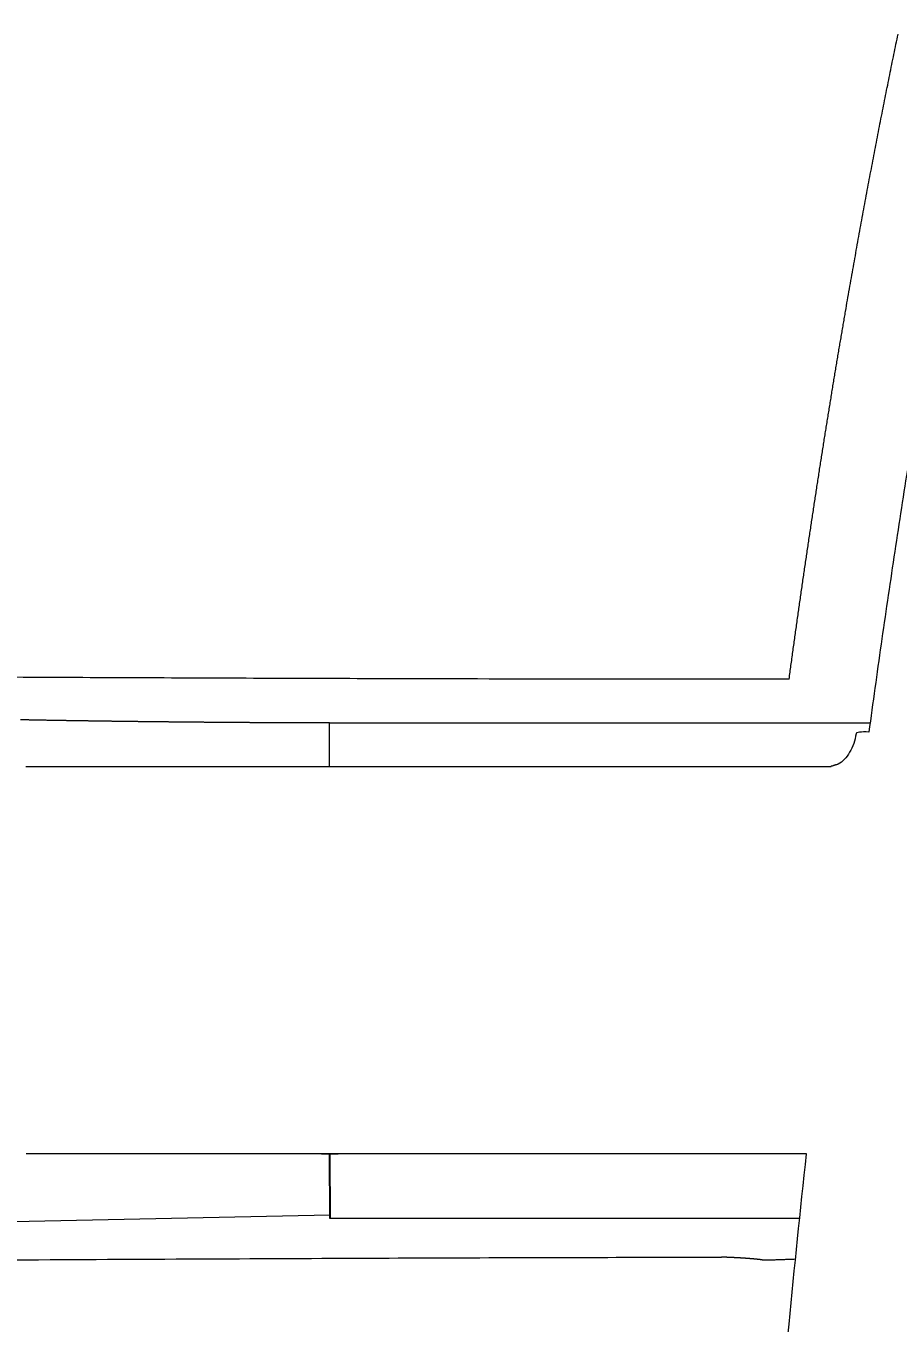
# Model space of a CAD drawing. Header units: millimetres. Extents: x 0 to 1800, y -67 to 2530.
# Drawn here: x 391 to 431.5, y 1630 to 1690.3 of the extents above; entities that cross this region are included whole.
import ezdxf

# ---------------------------------------------------------------- set-up
doc = ezdxf.new("R2010")
doc.units = ezdxf.units.MM
doc.layers.add('내부선 및 부속', color=4, linetype='Continuous')
doc.layers.add('치수선', color=7, linetype='Continuous')
doc.styles.add('____', font='')
doc.styles.get('____').set_extended_font_data('굴림')
doc.dimstyles.new('MSADIM', dxfattribs={"dimtxt": 33, "dimasz": 17, "dimexe": 10, "dimexo": 7.5, "dimgap": 10, "dimtad": 0, "dimtih": 1, "dimtoh": 1, "dimdec": 0, "dimzin": 1, "dimdsep": 46, "dimtxsty": '____', "dimcen": 11.25, "dimadec": 0, "dimazin": 0, "dimtfac": 1, "dimtdec": 0, "dimtix": 1, "dimtmove": 0, "dimatfit": 3, "dimfxl": 0, "dimtolj": 1, "dimtzin": 1, "dimarcsym": 0})

# ---------------------------------------------------------------- blocks, each defined once
blk = doc.blocks.new('*D2')
at = {"layer": '치수선', "color": 0, "linetype": 'Continuous', "lineweight": -2}
for p, q in [((555.557, 1762.299), (110.311, 1762.299)), ((120.311, 1745.299), (120.311, 1585.132)), ((120.311, 1379.299), (120.311, 1539.466)), ((555.555, 1362.299), (110.311, 1362.299))]:
    blk.add_line(p, q, dxfattribs=at)
at = {"layer": '치수선', "color": 0, "linetype": 'Continuous'}
for points in [[(117.478, 1745.299), (123.144, 1745.299), (120.311, 1762.299)], [(117.478, 1379.299), (123.144, 1379.299), (120.311, 1362.299)]]:
    blk.add_solid(points, dxfattribs=at)
at = {"layer": '치수선', "color": 0, "linetype": 'Continuous', "insert": (120.311, 1562.299), "char_height": 25, "attachment_point": 5, "style": '____'}
blk.add_mtext('\\A1;400', dxfattribs=at)

msp = doc.modelspace()

# ---------------------------------------------------------------- linework, layer by layer
at = {"layer": '내부선 및 부속', "linetype": 'Continuous', "lineweight": 18}
for p, q in [((405.098, 1657.891), (430.2, 1657.891)), ((405.098, 1657.891), (429.62, 1657.891)), ((405.098, 1655.869), (405.098, 1657.891)), ((391.001, 1655.87), (393.001, 1655.87)), ((393.001, 1637.87), (392.961, 1637.87)), ((393.001, 1637.87), (392.961, 1637.87)), ((371.083, 1634.309), (405.11, 1635.034)), ((426.927, 1634.873), (405.11, 1634.873)), ((426.927, 1634.873), (408.928, 1634.873))]:
    msp.add_line(p, q, dxfattribs=at)
at = {"layer": '내부선 및 부속'}
msp.add_line((405.098, 1637.87), (405.11, 1634.873), dxfattribs=at)
at = {"layer": '내부선 및 부속', "linetype": 'Continuous', "lineweight": 18}
msp.add_ellipse((431.036, 1657.192), major_axis=(-1.487, 0.198), ratio=0.133211, start_param=5.374513, end_param=6.288975, dxfattribs=at)
for points, degree, knots in [([(499.259, 1760.592), (499.218, 1760.586), (499.178, 1760.581), (498.466, 1760.477), (497.817, 1760.375), (496.557, 1760.164), (495.948, 1760.054), (494.763, 1759.827), (494.189, 1759.709), (493.351, 1759.529), (493.075, 1759.468), (492.532, 1759.345), (492.264, 1759.283), (491.472, 1759.094), (490.959, 1758.966), (489.964, 1758.707), (489.482, 1758.576), (488.549, 1758.312), (488.098, 1758.179), (487.228, 1757.915), (486.808, 1757.782), (485.999, 1757.52), (485.61, 1757.389), (485.05, 1757.196), (484.776, 1757.1), (484.465, 1756.989), (484.313, 1756.934), (484.237, 1756.907), (484.199, 1756.893), (484.181, 1756.886), (484.171, 1756.883), (484.167, 1756.881), (484.164, 1756.88), (484.163, 1756.88), (484.162, 1756.879), (484.162, 1756.879), (484.162, 1756.879), (484.162, 1756.879), (484.162, 1756.879), (483.215, 1756.535), (482.273, 1756.167), (480.865, 1755.581), (480.397, 1755.38), (479.463, 1754.965), (478.997, 1754.752), (477.605, 1754.094), (476.682, 1753.631), (475.31, 1752.901), (474.855, 1752.652), (473.949, 1752.142), (473.499, 1751.881), (472.153, 1751.078), (471.264, 1750.516), (469.936, 1749.629), (469.495, 1749.325), (468.614, 1748.701), (468.174, 1748.381), (466.859, 1747.396), (465.987, 1746.707), (464.697, 1745.63), (464.27, 1745.264), (463.423, 1744.516), (462.163, 1743.375), (460.937, 1742.171), (459.732, 1740.929), (459.335, 1740.508), (458.546, 1739.654), (458.156, 1739.221), (456.994, 1737.899), (456.232, 1736.988), (455.292, 1735.808), (455.105, 1735.57), (454.731, 1735.089), (454.173, 1734.362), (453.621, 1733.616), (451.796, 1731.089), (450.386, 1728.943), (447.728, 1724.467), (446.479, 1722.137), (445.02, 1719.118), (444.734, 1718.508), (444.171, 1717.28), (443.895, 1716.66), (443.081, 1714.786), (442.559, 1713.515), (441.931, 1711.899), (441.791, 1711.533), (441.65, 1711.161), (441.632, 1711.115), (441.63, 1711.109), (441.63, 1711.108), (441.63, 1711.107), (441.629, 1711.105), (441.628, 1711.102), (441.623, 1711.089), (441.612, 1711.059), (441.573, 1710.958), (441.483, 1710.718), (441.181, 1709.903), (440.912, 1709.156), (440.49, 1707.952), (440.282, 1707.345), (439.874, 1706.124), (439.674, 1705.509), (439.084, 1703.652), (438.706, 1702.4), (438.163, 1700.507), (437.986, 1699.874), (437.64, 1698.604), (437.133, 1696.693), (436.661, 1694.764), (436.06, 1692.177), (435.773, 1690.875), (435.224, 1688.26), (434.96, 1686.946), (434.451, 1684.309), (434.204, 1682.987), (433.843, 1680.997), (433.725, 1680.333), (433.49, 1679.004), (433.374, 1678.339), (433.029, 1676.341), (432.803, 1675.006), (432.471, 1673), (432.362, 1672.33), (432.145, 1670.989), (431.823, 1668.975), (431.303, 1665.607), (430.805, 1662.224), (430.518, 1660.188), (430.329, 1658.83), (430.235, 1658.15), (430.143, 1657.47)], 3, [0, 0, 0, 0, 0.001427, 0.001427, 0.025202, 0.025202, 0.048978, 0.048978, 0.072753, 0.072753, 0.084641, 0.084641, 0.096529, 0.096529, 0.120304, 0.120304, 0.14408, 0.14408, 0.167855, 0.167855, 0.191631, 0.191631, 0.215407, 0.215407, 0.227294, 0.233238, 0.23621, 0.237696, 0.238439, 0.238811, 0.238996, 0.239089, 0.239136, 0.239159, 0.239171, 0.239176, 0.239179, 0.239179, 0.239182, 0.239182, 0.262958, 0.262958, 0.274845, 0.274845, 0.286733, 0.286733, 0.310509, 0.310509, 0.322397, 0.322397, 0.334284, 0.334284, 0.35806, 0.35806, 0.369948, 0.369948, 0.381835, 0.381835, 0.405611, 0.405611, 0.417499, 0.417499, 0.429387, 0.453162, 0.453162, 0.46505, 0.46505, 0.476938, 0.476938, 0.500713, 0.500713, 0.506657, 0.506657, 0.512601, 0.524489, 0.524489, 0.57204, 0.57204, 0.619591, 0.619591, 0.631479, 0.631479, 0.643367, 0.643367, 0.667142, 0.667142, 0.673086, 0.673829, 0.673922, 0.673934, 0.673934, 0.673945, 0.673945, 0.673968, 0.674015, 0.674201, 0.674572, 0.676058, 0.67903, 0.690918, 0.690918, 0.702806, 0.702806, 0.714693, 0.714693, 0.738469, 0.738469, 0.750357, 0.750357, 0.762244, 0.78602, 0.78602, 0.809796, 0.809796, 0.833571, 0.833571, 0.857347, 0.857347, 0.869234, 0.869234, 0.881122, 0.881122, 0.904898, 0.904898, 0.916786, 0.916786, 0.928673, 0.952449, 0.976224, 0.988112, 0.988112, 1, 1, 1, 1]), ([(426.439, 1659.929), (426.454, 1660.035), (426.482, 1660.246), (426.526, 1660.562), (426.569, 1660.877), (426.612, 1661.191), (426.656, 1661.504), (426.699, 1661.817), (426.743, 1662.129), (426.787, 1662.441), (426.831, 1662.751), (426.874, 1663.061), (426.918, 1663.37), (426.962, 1663.678), (427.007, 1663.985), (427.051, 1664.292), (427.095, 1664.598), (427.139, 1664.903), (427.184, 1665.207), (427.228, 1665.511), (427.273, 1665.814), (427.317, 1666.116), (427.362, 1666.417), (427.407, 1666.717), (427.452, 1667.017), (427.497, 1667.316), (427.542, 1667.614), (427.587, 1667.911), (427.632, 1668.208), (427.677, 1668.504), (427.722, 1668.799), (427.767, 1669.093), (427.813, 1669.386), (427.858, 1669.679), (427.904, 1669.971), (427.949, 1670.262), (427.995, 1670.552), (428.041, 1670.842), (428.086, 1671.131), (428.132, 1671.419), (428.178, 1671.706), (428.224, 1671.992), (428.27, 1672.278), (428.316, 1672.562), (428.362, 1672.846), (428.408, 1673.13), (428.454, 1673.412), (428.501, 1673.694), (428.547, 1673.975), (428.593, 1674.255), (428.64, 1674.534), (428.686, 1674.812), (428.733, 1675.09), (428.779, 1675.367), (428.826, 1675.643), (428.873, 1675.918), (428.919, 1676.193), (428.966, 1676.466), (429.013, 1676.739), (429.074, 1677.095), (429.15, 1677.533), (429.241, 1678.053), (429.332, 1678.571), (429.423, 1679.087), (429.515, 1679.6), (429.607, 1680.112), (429.699, 1680.621), (429.791, 1681.129), (429.884, 1681.634), (429.977, 1682.137), (430.07, 1682.638), (430.164, 1683.137), (430.258, 1683.633), (430.352, 1684.128), (430.446, 1684.62), (430.54, 1685.11), (430.635, 1685.598), (430.73, 1686.084), (430.825, 1686.567), (430.921, 1687.049), (431.016, 1687.528), (431.112, 1688.005), (431.208, 1688.479), (431.305, 1688.952), (431.401, 1689.422), (431.466, 1689.735), (431.498, 1689.891)], 3, [0, 0, 0, 0, 0.010465, 0.020906, 0.031324, 0.041718, 0.052089, 0.062436, 0.07276, 0.083059, 0.093335, 0.103588, 0.113816, 0.124021, 0.134202, 0.144359, 0.154492, 0.164601, 0.174687, 0.184748, 0.194786, 0.204799, 0.214789, 0.224754, 0.234696, 0.244613, 0.254507, 0.264376, 0.274221, 0.284042, 0.293838, 0.303611, 0.313359, 0.323083, 0.332783, 0.342459, 0.35211, 0.361737, 0.371339, 0.380918, 0.390472, 0.400001, 0.409506, 0.418987, 0.428443, 0.437875, 0.447282, 0.456665, 0.466023, 0.475357, 0.484666, 0.493951, 0.503211, 0.512446, 0.521657, 0.530843, 0.540005, 0.549141, 0.558253, 0.567341, 0.584784, 0.602165, 0.619483, 0.636737, 0.653929, 0.671057, 0.688121, 0.705121, 0.722058, 0.73893, 0.755737, 0.77248, 0.789158, 0.805772, 0.82232, 0.838803, 0.85522, 0.871571, 0.887857, 0.904077, 0.920231, 0.936318, 0.952338, 0.968293, 0.98418, 1, 1, 1, 1]), ([(418.437, 1659.924), (415.605, 1659.926), (409.152, 1659.937), (398.883, 1659.971), (387.467, 1660.024), (376.82, 1660.083), (369.853, 1660.127), (366.959, 1660.146)], 3, [0, 0, 0, 0, 0.175997, 0.392456, 0.605804, 0.836682, 1, 1, 1, 1]), ([(418.437, 1659.924), (415.605, 1659.926), (409.151, 1659.937), (398.883, 1659.971), (387.467, 1660.024), (376.82, 1660.083), (369.853, 1660.127), (366.959, 1660.146)], 3, [0, 0, 0, 0, 0.175997, 0.392456, 0.605804, 0.836682, 1, 1, 1, 1]), ([(426.439, 1659.929), (425.145, 1659.927), (423.827, 1659.925), (421.824, 1659.924), (421.152, 1659.924), (419.8, 1659.924), (419.121, 1659.924), (418.437, 1659.924)], 3, [0, 0, 0, 0, 0.5, 0.5, 0.75, 0.75, 1, 1, 1, 1]), ([(426.439, 1659.929), (425.145, 1659.927), (423.827, 1659.925), (421.824, 1659.924), (421.152, 1659.924), (419.8, 1659.924), (419.121, 1659.924), (418.437, 1659.924)], 3, [0, 0, 0, 0, 0.5, 0.5, 0.75, 0.75, 1, 1, 1, 1]), ([(405.098, 1657.891), (405.082, 1657.891), (405.05, 1657.891), (405.002, 1657.891), (404.954, 1657.891), (404.906, 1657.891), (404.857, 1657.891), (404.808, 1657.891), (404.76, 1657.891), (404.711, 1657.891), (404.661, 1657.892), (404.612, 1657.892), (404.562, 1657.892), (404.513, 1657.892), (404.463, 1657.892), (404.412, 1657.892), (404.362, 1657.892), (404.312, 1657.892), (404.261, 1657.892), (404.21, 1657.892), (404.159, 1657.892), (404.108, 1657.892), (404.056, 1657.892), (404.005, 1657.893), (403.953, 1657.893), (403.901, 1657.893), (403.849, 1657.893), (403.796, 1657.893), (403.744, 1657.893), (403.691, 1657.893), (403.638, 1657.894), (403.585, 1657.894), (403.532, 1657.894), (403.479, 1657.894), (403.425, 1657.894), (403.371, 1657.894), (403.318, 1657.895), (403.263, 1657.895), (403.209, 1657.895), (403.155, 1657.895), (403.1, 1657.895), (403.046, 1657.895), (402.991, 1657.896), (402.936, 1657.896), (402.88, 1657.896), (402.825, 1657.896), (402.769, 1657.897), (402.714, 1657.897), (402.658, 1657.897), (402.602, 1657.897), (402.545, 1657.898), (402.489, 1657.898), (402.432, 1657.898), (402.376, 1657.898), (402.319, 1657.899), (402.262, 1657.899), (402.205, 1657.899), (402.147, 1657.9), (402.09, 1657.9), (402.032, 1657.9), (401.974, 1657.9), (401.917, 1657.901), (401.858, 1657.901), (401.8, 1657.901), (401.742, 1657.902), (401.683, 1657.902), (401.625, 1657.902), (401.566, 1657.903), (401.507, 1657.903), (401.448, 1657.903), (401.388, 1657.904), (401.329, 1657.904), (401.269, 1657.905), (401.21, 1657.905), (401.15, 1657.905), (401.09, 1657.906), (401.03, 1657.906), (400.97, 1657.906), (400.909, 1657.907), (400.849, 1657.907), (400.788, 1657.908), (400.728, 1657.908), (400.667, 1657.908), (400.606, 1657.909), (400.545, 1657.909), (400.483, 1657.91), (400.422, 1657.91), (400.36, 1657.911), (400.299, 1657.911), (400.237, 1657.912), (400.175, 1657.912), (400.113, 1657.913), (400.051, 1657.913), (399.989, 1657.913), (399.927, 1657.914), (399.864, 1657.914), (399.802, 1657.915), (399.739, 1657.915), (399.676, 1657.916), (399.613, 1657.916), (399.55, 1657.917), (399.487, 1657.917), (399.424, 1657.918), (399.361, 1657.919), (399.297, 1657.919), (399.234, 1657.92), (399.17, 1657.92), (399.107, 1657.921), (399.043, 1657.921), (398.979, 1657.922), (398.915, 1657.922), (398.851, 1657.923), (398.787, 1657.924), (398.723, 1657.924), (398.658, 1657.925), (398.594, 1657.925), (398.529, 1657.926), (398.465, 1657.927), (398.4, 1657.927), (398.335, 1657.928), (398.271, 1657.928), (398.206, 1657.929), (398.141, 1657.93), (398.076, 1657.93), (398.011, 1657.931), (397.946, 1657.932), (397.88, 1657.932), (397.815, 1657.933), (397.75, 1657.934), (397.684, 1657.934), (397.619, 1657.935), (397.553, 1657.936), (397.488, 1657.936), (397.422, 1657.937), (397.356, 1657.938), (397.291, 1657.938), (397.225, 1657.939), (397.159, 1657.94), (397.093, 1657.94), (397.027, 1657.941), (396.961, 1657.942), (396.895, 1657.943), (396.829, 1657.943), (396.763, 1657.944), (396.697, 1657.945), (396.631, 1657.946), (396.565, 1657.946), (396.499, 1657.947), (396.432, 1657.948), (396.366, 1657.949), (396.3, 1657.949), (396.234, 1657.95), (396.167, 1657.951), (396.101, 1657.952), (396.035, 1657.953), (395.968, 1657.953), (395.902, 1657.954), (395.835, 1657.955), (395.769, 1657.956), (395.703, 1657.957), (395.636, 1657.957), (395.57, 1657.958), (395.503, 1657.959), (395.437, 1657.96), (395.371, 1657.961), (395.304, 1657.962), (395.238, 1657.963), (395.171, 1657.963), (395.105, 1657.964), (395.039, 1657.965), (394.972, 1657.966), (394.906, 1657.967), (394.84, 1657.968), (394.773, 1657.969), (394.707, 1657.97), (394.641, 1657.971), (394.575, 1657.971), (394.509, 1657.972), (394.443, 1657.973), (394.376, 1657.974), (394.31, 1657.975), (394.244, 1657.976), (394.178, 1657.977), (394.113, 1657.978), (394.047, 1657.979), (393.981, 1657.98), (393.915, 1657.981), (393.849, 1657.982), (393.784, 1657.983), (393.718, 1657.984), (393.653, 1657.985), (393.587, 1657.986), (393.522, 1657.987), (393.456, 1657.988), (393.391, 1657.989), (393.326, 1657.99), (393.261, 1657.991), (393.196, 1657.992), (393.131, 1657.993), (393.066, 1657.994), (393.001, 1657.995), (392.936, 1657.996), (392.872, 1657.997), (392.807, 1657.998), (392.743, 1657.999), (392.679, 1658), (392.614, 1658.001), (392.55, 1658.002), (392.486, 1658.003), (392.422, 1658.005), (392.358, 1658.006), (392.295, 1658.007), (392.231, 1658.008), (392.168, 1658.009), (392.104, 1658.01), (392.041, 1658.011), (391.978, 1658.012), (391.915, 1658.013), (391.852, 1658.015), (391.789, 1658.016), (391.727, 1658.017), (391.664, 1658.018), (391.602, 1658.019), (391.54, 1658.02), (391.478, 1658.021), (391.416, 1658.023), (391.354, 1658.024), (391.293, 1658.025), (391.231, 1658.026), (391.17, 1658.027), (391.109, 1658.029), (391.048, 1658.03), (390.987, 1658.031), (390.926, 1658.032), (390.866, 1658.033), (390.806, 1658.035), (390.766, 1658.035), (390.746, 1658.036)], 3, [0, 0, 0, 0, 0.003695, 0.007396, 0.011101, 0.01481, 0.018525, 0.022244, 0.025968, 0.029697, 0.033431, 0.037169, 0.040913, 0.044661, 0.048414, 0.052171, 0.055934, 0.059701, 0.063473, 0.067249, 0.071031, 0.074817, 0.078608, 0.082404, 0.086205, 0.09001, 0.093821, 0.097636, 0.101455, 0.10528, 0.109109, 0.112943, 0.116782, 0.120626, 0.124475, 0.128328, 0.132186, 0.136049, 0.139916, 0.143789, 0.147666, 0.151548, 0.155435, 0.159326, 0.163223, 0.167124, 0.17103, 0.174941, 0.178856, 0.182776, 0.186701, 0.190631, 0.194566, 0.198505, 0.202449, 0.206398, 0.210352, 0.214311, 0.218274, 0.222242, 0.226215, 0.230193, 0.234175, 0.238163, 0.242155, 0.246151, 0.250153, 0.254159, 0.258171, 0.262187, 0.266207, 0.270233, 0.274263, 0.278298, 0.282338, 0.286383, 0.290432, 0.294487, 0.298546, 0.30261, 0.306678, 0.310752, 0.31483, 0.318913, 0.323, 0.327093, 0.33119, 0.335292, 0.339399, 0.343511, 0.347628, 0.351749, 0.355875, 0.360006, 0.364141, 0.368282, 0.372427, 0.376577, 0.380732, 0.384891, 0.389055, 0.393225, 0.397398, 0.401577, 0.405761, 0.409949, 0.414142, 0.41834, 0.422542, 0.42675, 0.430962, 0.435179, 0.439401, 0.443627, 0.447859, 0.452095, 0.456336, 0.460581, 0.464832, 0.469087, 0.473347, 0.477612, 0.481882, 0.486156, 0.490435, 0.494719, 0.499008, 0.503302, 0.5076, 0.511903, 0.516211, 0.520524, 0.524841, 0.529164, 0.533491, 0.537822, 0.542159, 0.546501, 0.550847, 0.555198, 0.559554, 0.563914, 0.568279, 0.57265, 0.577025, 0.581404, 0.585789, 0.590178, 0.594572, 0.598971, 0.603375, 0.607783, 0.612196, 0.616614, 0.621037, 0.625465, 0.629897, 0.634334, 0.638776, 0.643223, 0.647675, 0.652131, 0.656592, 0.661058, 0.665529, 0.670004, 0.674484, 0.678969, 0.683459, 0.687954, 0.692453, 0.696957, 0.701466, 0.70598, 0.710499, 0.715022, 0.71955, 0.724083, 0.728621, 0.733163, 0.737711, 0.742263, 0.74682, 0.751381, 0.755948, 0.760519, 0.765095, 0.769676, 0.774261, 0.778852, 0.783447, 0.788047, 0.792651, 0.797261, 0.801875, 0.806494, 0.811118, 0.815747, 0.82038, 0.825019, 0.829662, 0.83431, 0.838962, 0.84362, 0.848282, 0.852949, 0.85762, 0.862297, 0.866978, 0.871665, 0.876355, 0.881051, 0.885752, 0.890457, 0.895167, 0.899882, 0.904601, 0.909326, 0.914055, 0.918789, 0.923528, 0.928272, 0.93302, 0.937773, 0.942531, 0.947294, 0.952061, 0.956834, 0.961611, 0.966393, 0.971179, 0.975971, 0.980767, 0.985568, 0.990374, 0.995185, 1, 1, 1, 1]), ([(405.098, 1657.891), (405.082, 1657.891), (405.05, 1657.891), (405.002, 1657.891), (404.954, 1657.891), (404.906, 1657.891), (404.857, 1657.891), (404.808, 1657.891), (404.76, 1657.891), (404.711, 1657.891), (404.661, 1657.892), (404.612, 1657.892), (404.562, 1657.892), (404.512, 1657.892), (404.463, 1657.892), (404.412, 1657.892), (404.362, 1657.892), (404.312, 1657.892), (404.261, 1657.892), (404.21, 1657.892), (404.159, 1657.892), (404.108, 1657.892), (404.056, 1657.892), (404.005, 1657.893), (403.953, 1657.893), (403.901, 1657.893), (403.849, 1657.893), (403.796, 1657.893), (403.744, 1657.893), (403.691, 1657.893), (403.638, 1657.894), (403.585, 1657.894), (403.532, 1657.894), (403.479, 1657.894), (403.425, 1657.894), (403.371, 1657.894), (403.318, 1657.895), (403.263, 1657.895), (403.209, 1657.895), (403.155, 1657.895), (403.1, 1657.895), (403.046, 1657.895), (402.991, 1657.896), (402.936, 1657.896), (402.88, 1657.896), (402.825, 1657.896), (402.769, 1657.897), (402.714, 1657.897), (402.658, 1657.897), (402.602, 1657.897), (402.545, 1657.898), (402.489, 1657.898), (402.432, 1657.898), (402.376, 1657.898), (402.319, 1657.899), (402.262, 1657.899), (402.205, 1657.899), (402.147, 1657.9), (402.09, 1657.9), (402.032, 1657.9), (401.974, 1657.9), (401.917, 1657.901), (401.858, 1657.901), (401.8, 1657.901), (401.742, 1657.902), (401.683, 1657.902), (401.625, 1657.902), (401.566, 1657.903), (401.507, 1657.903), (401.448, 1657.903), (401.388, 1657.904), (401.329, 1657.904), (401.269, 1657.905), (401.21, 1657.905), (401.15, 1657.905), (401.09, 1657.906), (401.03, 1657.906), (400.97, 1657.906), (400.909, 1657.907), (400.849, 1657.907), (400.788, 1657.908), (400.728, 1657.908), (400.667, 1657.908), (400.606, 1657.909), (400.545, 1657.909), (400.483, 1657.91), (400.422, 1657.91), (400.36, 1657.911), (400.299, 1657.911), (400.237, 1657.912), (400.175, 1657.912), (400.113, 1657.913), (400.051, 1657.913), (399.989, 1657.913), (399.927, 1657.914), (399.864, 1657.914), (399.802, 1657.915), (399.739, 1657.915), (399.676, 1657.916), (399.613, 1657.916), (399.55, 1657.917), (399.487, 1657.917), (399.424, 1657.918), (399.361, 1657.919), (399.297, 1657.919), (399.234, 1657.92), (399.17, 1657.92), (399.107, 1657.921), (399.043, 1657.921), (398.979, 1657.922), (398.915, 1657.922), (398.851, 1657.923), (398.787, 1657.924), (398.723, 1657.924), (398.658, 1657.925), (398.594, 1657.925), (398.529, 1657.926), (398.465, 1657.927), (398.4, 1657.927), (398.335, 1657.928), (398.271, 1657.928), (398.206, 1657.929), (398.141, 1657.93), (398.076, 1657.93), (398.011, 1657.931), (397.946, 1657.932), (397.88, 1657.932), (397.815, 1657.933), (397.75, 1657.934), (397.684, 1657.934), (397.619, 1657.935), (397.553, 1657.936), (397.488, 1657.936), (397.422, 1657.937), (397.356, 1657.938), (397.291, 1657.938), (397.225, 1657.939), (397.159, 1657.94), (397.093, 1657.94), (397.027, 1657.941), (396.961, 1657.942), (396.895, 1657.943), (396.829, 1657.943), (396.763, 1657.944), (396.697, 1657.945), (396.631, 1657.946), (396.565, 1657.946), (396.499, 1657.947), (396.432, 1657.948), (396.366, 1657.949), (396.3, 1657.949), (396.234, 1657.95), (396.167, 1657.951), (396.101, 1657.952), (396.035, 1657.953), (395.968, 1657.953), (395.902, 1657.954), (395.835, 1657.955), (395.769, 1657.956), (395.703, 1657.957), (395.636, 1657.957), (395.57, 1657.958), (395.503, 1657.959), (395.437, 1657.96), (395.371, 1657.961), (395.304, 1657.962), (395.238, 1657.963), (395.171, 1657.963), (395.105, 1657.964), (395.039, 1657.965), (394.972, 1657.966), (394.906, 1657.967), (394.84, 1657.968), (394.773, 1657.969), (394.707, 1657.97), (394.641, 1657.971), (394.575, 1657.971), (394.509, 1657.972), (394.443, 1657.973), (394.376, 1657.974), (394.31, 1657.975), (394.244, 1657.976), (394.178, 1657.977), (394.113, 1657.978), (394.047, 1657.979), (393.981, 1657.98), (393.915, 1657.981), (393.849, 1657.982), (393.784, 1657.983), (393.718, 1657.984), (393.653, 1657.985), (393.587, 1657.986), (393.522, 1657.987), (393.456, 1657.988), (393.391, 1657.989), (393.326, 1657.99), (393.261, 1657.991), (393.196, 1657.992), (393.131, 1657.993), (393.066, 1657.994), (393.001, 1657.995), (392.936, 1657.996), (392.872, 1657.997), (392.807, 1657.998), (392.743, 1657.999), (392.679, 1658), (392.614, 1658.001), (392.55, 1658.002), (392.486, 1658.003), (392.422, 1658.005), (392.358, 1658.006), (392.295, 1658.007), (392.231, 1658.008), (392.168, 1658.009), (392.104, 1658.01), (392.041, 1658.011), (391.978, 1658.012), (391.915, 1658.013), (391.852, 1658.015), (391.789, 1658.016), (391.727, 1658.017), (391.664, 1658.018), (391.602, 1658.019), (391.54, 1658.02), (391.478, 1658.021), (391.416, 1658.023), (391.354, 1658.024), (391.293, 1658.025), (391.231, 1658.026), (391.17, 1658.027), (391.109, 1658.029), (391.048, 1658.03), (390.987, 1658.031), (390.926, 1658.032), (390.866, 1658.033), (390.806, 1658.035), (390.766, 1658.035), (390.746, 1658.036)], 3, [0, 0, 0, 0, 0.003695, 0.007396, 0.011101, 0.01481, 0.018525, 0.022244, 0.025968, 0.029697, 0.033431, 0.037169, 0.040913, 0.044661, 0.048414, 0.052171, 0.055934, 0.059701, 0.063473, 0.067249, 0.071031, 0.074817, 0.078608, 0.082404, 0.086205, 0.09001, 0.093821, 0.097636, 0.101455, 0.10528, 0.109109, 0.112943, 0.116782, 0.120626, 0.124475, 0.128328, 0.132186, 0.136049, 0.139916, 0.143789, 0.147666, 0.151548, 0.155435, 0.159326, 0.163223, 0.167124, 0.17103, 0.174941, 0.178856, 0.182776, 0.186701, 0.190631, 0.194566, 0.198505, 0.202449, 0.206398, 0.210352, 0.214311, 0.218274, 0.222242, 0.226215, 0.230193, 0.234175, 0.238163, 0.242155, 0.246151, 0.250153, 0.254159, 0.258171, 0.262187, 0.266207, 0.270233, 0.274263, 0.278298, 0.282338, 0.286383, 0.290432, 0.294487, 0.298546, 0.30261, 0.306678, 0.310752, 0.31483, 0.318913, 0.323, 0.327093, 0.33119, 0.335292, 0.339399, 0.343511, 0.347628, 0.351749, 0.355875, 0.360006, 0.364141, 0.368282, 0.372427, 0.376577, 0.380732, 0.384891, 0.389055, 0.393225, 0.397398, 0.401577, 0.405761, 0.409949, 0.414142, 0.41834, 0.422542, 0.42675, 0.430962, 0.435179, 0.439401, 0.443627, 0.447859, 0.452095, 0.456336, 0.460581, 0.464832, 0.469087, 0.473347, 0.477612, 0.481882, 0.486156, 0.490435, 0.494719, 0.499008, 0.503302, 0.5076, 0.511903, 0.516211, 0.520524, 0.524841, 0.529164, 0.533491, 0.537822, 0.542159, 0.546501, 0.550847, 0.555198, 0.559554, 0.563914, 0.568279, 0.57265, 0.577025, 0.581404, 0.585789, 0.590178, 0.594572, 0.598971, 0.603375, 0.607783, 0.612196, 0.616614, 0.621037, 0.625465, 0.629897, 0.634334, 0.638776, 0.643223, 0.647675, 0.652131, 0.656592, 0.661058, 0.665529, 0.670004, 0.674484, 0.678969, 0.683459, 0.687954, 0.692453, 0.696957, 0.701466, 0.70598, 0.710499, 0.715022, 0.71955, 0.724083, 0.728621, 0.733163, 0.737711, 0.742263, 0.74682, 0.751381, 0.755948, 0.760519, 0.765095, 0.769676, 0.774261, 0.778852, 0.783447, 0.788047, 0.792651, 0.797261, 0.801875, 0.806494, 0.811118, 0.815747, 0.82038, 0.825019, 0.829662, 0.83431, 0.838962, 0.84362, 0.848282, 0.852949, 0.85762, 0.862297, 0.866978, 0.871665, 0.876355, 0.881051, 0.885752, 0.890457, 0.895167, 0.899882, 0.904601, 0.909326, 0.914055, 0.918789, 0.923528, 0.928272, 0.93302, 0.937773, 0.942531, 0.947294, 0.952061, 0.956834, 0.961611, 0.966393, 0.971179, 0.975971, 0.980767, 0.985568, 0.990374, 0.995185, 1, 1, 1, 1]), ([(429.549, 1657.39), (429.527, 1657.232), (429.456, 1656.933), (429.262, 1656.517), (429.007, 1656.179), (428.82, 1656.028), (428.72, 1655.97)], 3, [0, 0, 0, 0, 0.253513, 0.504561, 0.752417, 1, 1, 1, 1]), ([(393.001, 1655.87), (393.911, 1655.87), (394.986, 1655.87), (397.256, 1655.87), (398.454, 1655.87), (402.119, 1655.87), (404.678, 1655.87), (407.284, 1655.87)], 3, [0, 0, 0, 0, 0.25, 0.25, 0.5, 0.5, 1, 1, 1, 1]), ([(427.776, 1655.87), (427.831, 1655.87), (427.888, 1655.87), (428.087, 1655.87), (428.233, 1655.87), (428.382, 1655.87), (428.386, 1655.87), (428.389, 1655.87)], 3, [0, 0, 0, 0, 0.288959, 0.288959, 0.984722, 0.984722, 1, 1, 1, 1]), ([(391.696, 1637.87), (391.643, 1637.87), (391.593, 1637.87), (391.498, 1637.87), (391.454, 1637.87), (391.37, 1637.871), (391.33, 1637.871), (391.276, 1637.871), (391.258, 1637.872), (391.224, 1637.872), (391.208, 1637.872), (391.163, 1637.872), (391.136, 1637.872), (391.088, 1637.871), (391.068, 1637.871), (391.042, 1637.871), (391.035, 1637.87), (391.021, 1637.87), (391.015, 1637.87), (391.008, 1637.87), (391.007, 1637.87), (391.005, 1637.87)], 3, [0, 0, 0, 0, 0.13944, 0.13944, 0.278881, 0.278881, 0.418321, 0.418321, 0.488041, 0.488041, 0.557762, 0.557762, 0.697202, 0.697202, 0.836642, 0.836642, 0.906363, 0.906363, 0.976083, 0.976083, 1, 1, 1, 1]), ([(391.696, 1637.87), (391.643, 1637.87), (391.593, 1637.87), (391.498, 1637.87), (391.454, 1637.87), (391.37, 1637.871), (391.33, 1637.871), (391.276, 1637.871), (391.258, 1637.872), (391.224, 1637.872), (391.208, 1637.872), (391.163, 1637.872), (391.136, 1637.872), (391.088, 1637.871), (391.068, 1637.871), (391.042, 1637.871), (391.035, 1637.87), (391.021, 1637.87), (391.015, 1637.87), (391.008, 1637.87), (391.007, 1637.87), (391.005, 1637.87)], 3, [0, 0, 0, 0, 0.13944, 0.13944, 0.278881, 0.278881, 0.418321, 0.418321, 0.488041, 0.488041, 0.557762, 0.557762, 0.697202, 0.697202, 0.836642, 0.836642, 0.906363, 0.906363, 0.976083, 0.976083, 1, 1, 1, 1]), ([(392.961, 1637.87), (392.738, 1637.87), (392.52, 1637.87), (392.204, 1637.87), (392.1, 1637.87), (391.895, 1637.87), (391.795, 1637.87), (391.696, 1637.87)], 3, [0, 0, 0, 0, 0.5, 0.5, 0.75, 0.75, 1, 1, 1, 1]), ([(392.961, 1637.87), (392.738, 1637.87), (392.52, 1637.87), (392.204, 1637.87), (392.1, 1637.87), (391.895, 1637.87), (391.795, 1637.87), (391.696, 1637.87)], 3, [0, 0, 0, 0, 0.5, 0.5, 0.75, 0.75, 1, 1, 1, 1]), ([(405.474, 1637.87), (402.95, 1637.87), (400.744, 1637.87), (396.633, 1637.87), (394.742, 1637.87), (393.001, 1637.87)], 3, [0, 0, 0, 0, 0.5, 0.5, 1, 1, 1, 1]), ([(405.474, 1637.87), (402.95, 1637.87), (400.744, 1637.87), (396.633, 1637.87), (394.742, 1637.87), (393.001, 1637.87)], 3, [0, 0, 0, 0, 0.5, 0.5, 1, 1, 1, 1]), ([(422.541, 1637.87), (420.573, 1637.87), (418.43, 1637.87), (416.407, 1637.87), (414.198, 1637.87), (412.138, 1637.87), (409.871, 1637.87), (407.794, 1637.87), (405.474, 1637.87)], 2, [0, 0, 0, 0.25, 0.25, 0.5, 0.5, 0.75, 0.75, 1, 1, 1]), ([(422.541, 1637.87), (420.573, 1637.87), (418.43, 1637.87), (416.407, 1637.87), (414.198, 1637.87), (412.138, 1637.87), (409.871, 1637.87), (407.794, 1637.87), (405.474, 1637.87)], 2, [0, 0, 0, 0.25, 0.25, 0.5, 0.5, 0.75, 0.75, 1, 1, 1]), ([(427.232, 1637.87), (426.945, 1635.234), (426.37, 1629.631), (425.652, 1621.534), (425.075, 1614.086), (424.663, 1608), (424.349, 1602.785), (424.09, 1597.923), (423.726, 1590.066), (423.367, 1579.185), (423.191, 1566.003), (423.252, 1553.562), (423.497, 1542.227), (423.826, 1533.395), (424.154, 1526.561), (424.463, 1520.926), (424.909, 1513.948), (425.532, 1505.62), (426.316, 1496.635), (426.951, 1490.44), (427.278, 1487.463), (427.305, 1487.218), (427.332, 1486.973), (427.359, 1486.728)], 3, [0.002723, 0.002723, 0.002723, 0.002723, 0.055568, 0.114944, 0.164434, 0.204037, 0.236107, 0.26813, 0.300663, 0.392123, 0.483946, 0.561866, 0.638611, 0.708622, 0.737096, 0.774337, 0.820616, 0.875935, 0.940296, 1, 1, 1, 1.004913, 1.004913, 1.004913, 1.004913]), ([(362.896, 1632.769), (365.275, 1632.786), (371.169, 1632.827), (380.22, 1632.887), (389.721, 1632.943), (398.287, 1632.988), (405.946, 1633.023), (412.854, 1633.049), (418.562, 1633.064), (421.954, 1633.069), (423.301, 1633.07)], 3, [0, 0, 0, 0, 0.112574, 0.279547, 0.432274, 0.571432, 0.698868, 0.814004, 0.924505, 1, 1, 1, 1]), ([(362.896, 1632.769), (365.275, 1632.786), (371.169, 1632.827), (380.22, 1632.887), (389.721, 1632.943), (398.287, 1632.988), (405.946, 1633.023), (412.854, 1633.049), (418.562, 1633.064), (421.954, 1633.069), (423.301, 1633.07)], 3, [0, 0, 0, 0, 0.112574, 0.279547, 0.432274, 0.571432, 0.698868, 0.814004, 0.924505, 1, 1, 1, 1]), ([(425.192, 1632.943), (425.187, 1632.943), (425.178, 1632.945), (425.164, 1632.946), (425.15, 1632.948), (425.136, 1632.95), (425.122, 1632.951), (425.107, 1632.953), (425.093, 1632.955), (425.078, 1632.956), (425.063, 1632.958), (425.048, 1632.959), (425.033, 1632.961), (425.018, 1632.963), (425.003, 1632.964), (424.988, 1632.966), (424.973, 1632.967), (424.958, 1632.969), (424.942, 1632.971), (424.927, 1632.972), (424.911, 1632.974), (424.896, 1632.975), (424.88, 1632.977), (424.865, 1632.978), (424.849, 1632.98), (424.833, 1632.981), (424.818, 1632.983), (424.802, 1632.984), (424.786, 1632.986), (424.771, 1632.987), (424.755, 1632.988), (424.739, 1632.99), (424.723, 1632.991), (424.708, 1632.993), (424.692, 1632.994), (424.676, 1632.995), (424.661, 1632.997), (424.645, 1632.998), (424.629, 1632.999), (424.614, 1633), (424.598, 1633.002), (424.583, 1633.003), (424.567, 1633.004), (424.552, 1633.005), (424.536, 1633.007), (424.521, 1633.008), (424.505, 1633.009), (424.49, 1633.01), (424.475, 1633.011), (424.46, 1633.012), (424.445, 1633.013), (424.429, 1633.015), (424.414, 1633.016), (424.4, 1633.017), (424.385, 1633.018), (424.37, 1633.019), (424.355, 1633.02), (424.341, 1633.021), (424.326, 1633.022), (424.311, 1633.023), (424.297, 1633.024), (424.283, 1633.025), (424.268, 1633.025), (424.254, 1633.026), (424.24, 1633.027), (424.226, 1633.028), (424.212, 1633.029), (424.197, 1633.03), (424.183, 1633.031), (424.169, 1633.032), (424.154, 1633.032), (424.14, 1633.033), (424.126, 1633.034), (424.111, 1633.035), (424.097, 1633.036), (424.082, 1633.037), (424.068, 1633.038), (424.054, 1633.038), (424.039, 1633.039), (424.025, 1633.04), (424.01, 1633.041), (423.996, 1633.042), (423.981, 1633.042), (423.967, 1633.043), (423.953, 1633.044), (423.938, 1633.045), (423.924, 1633.045), (423.91, 1633.046), (423.895, 1633.047), (423.881, 1633.048), (423.867, 1633.048), (423.852, 1633.049), (423.838, 1633.05), (423.824, 1633.051), (423.81, 1633.051), (423.795, 1633.052), (423.781, 1633.053), (423.767, 1633.053), (423.753, 1633.054), (423.739, 1633.055), (423.725, 1633.055), (423.711, 1633.056), (423.697, 1633.056), (423.684, 1633.057), (423.67, 1633.058), (423.656, 1633.058), (423.642, 1633.059), (423.629, 1633.059), (423.615, 1633.06), (423.602, 1633.06), (423.588, 1633.061), (423.575, 1633.061), (423.562, 1633.062), (423.549, 1633.062), (423.535, 1633.063), (423.522, 1633.063), (423.509, 1633.064), (423.496, 1633.064), (423.484, 1633.065), (423.471, 1633.065), (423.458, 1633.065), (423.446, 1633.066), (423.433, 1633.066), (423.421, 1633.067), (423.408, 1633.067), (423.396, 1633.067), (423.384, 1633.068), (423.372, 1633.068), (423.36, 1633.068), (423.348, 1633.069), (423.336, 1633.069), (423.324, 1633.069), (423.313, 1633.069), (423.305, 1633.07), (423.301, 1633.07)], 3, [0, 0, 0, 0, 0.009476, 0.018923, 0.02834, 0.037726, 0.047081, 0.056403, 0.065693, 0.07495, 0.084172, 0.09336, 0.102513, 0.11163, 0.12071, 0.129754, 0.13876, 0.147728, 0.156657, 0.165548, 0.174399, 0.18321, 0.19198, 0.20071, 0.209399, 0.218046, 0.226651, 0.235213, 0.243733, 0.25221, 0.260644, 0.269034, 0.27738, 0.285682, 0.293939, 0.302151, 0.310319, 0.318442, 0.326519, 0.33455, 0.342536, 0.350476, 0.358371, 0.366218, 0.37402, 0.381775, 0.389484, 0.397147, 0.404762, 0.412331, 0.419854, 0.427329, 0.434758, 0.44214, 0.449475, 0.456763, 0.464005, 0.4712, 0.478348, 0.485449, 0.492504, 0.499512, 0.506474, 0.51339, 0.520297, 0.527213, 0.53414, 0.541075, 0.54802, 0.554974, 0.561936, 0.568906, 0.575883, 0.582868, 0.589859, 0.596857, 0.603861, 0.61087, 0.617885, 0.624905, 0.631929, 0.638957, 0.645989, 0.653024, 0.660062, 0.667103, 0.674145, 0.681189, 0.688235, 0.695281, 0.702327, 0.709374, 0.71642, 0.723466, 0.73051, 0.737552, 0.744593, 0.751631, 0.758666, 0.765698, 0.772727, 0.779751, 0.78677, 0.793785, 0.800795, 0.807798, 0.814796, 0.821787, 0.828771, 0.835748, 0.842717, 0.849678, 0.856631, 0.863574, 0.870509, 0.877433, 0.884348, 0.891252, 0.898145, 0.905028, 0.911898, 0.918757, 0.925603, 0.932437, 0.939258, 0.946065, 0.952858, 0.959638, 0.966403, 0.973153, 0.979888, 0.986608, 0.993312, 1, 1, 1, 1]), ([(425.192, 1632.943), (425.187, 1632.943), (425.178, 1632.945), (425.164, 1632.946), (425.15, 1632.948), (425.136, 1632.95), (425.122, 1632.951), (425.107, 1632.953), (425.093, 1632.955), (425.078, 1632.956), (425.063, 1632.958), (425.048, 1632.959), (425.033, 1632.961), (425.018, 1632.963), (425.003, 1632.964), (424.988, 1632.966), (424.973, 1632.967), (424.958, 1632.969), (424.942, 1632.971), (424.927, 1632.972), (424.911, 1632.974), (424.896, 1632.975), (424.88, 1632.977), (424.865, 1632.978), (424.849, 1632.98), (424.833, 1632.981), (424.818, 1632.983), (424.802, 1632.984), (424.786, 1632.986), (424.771, 1632.987), (424.755, 1632.988), (424.739, 1632.99), (424.723, 1632.991), (424.708, 1632.993), (424.692, 1632.994), (424.676, 1632.995), (424.661, 1632.997), (424.645, 1632.998), (424.629, 1632.999), (424.614, 1633), (424.598, 1633.002), (424.583, 1633.003), (424.567, 1633.004), (424.552, 1633.005), (424.536, 1633.007), (424.521, 1633.008), (424.505, 1633.009), (424.49, 1633.01), (424.475, 1633.011), (424.46, 1633.012), (424.445, 1633.013), (424.429, 1633.015), (424.414, 1633.016), (424.4, 1633.017), (424.385, 1633.018), (424.37, 1633.019), (424.355, 1633.02), (424.34, 1633.021), (424.326, 1633.022), (424.311, 1633.023), (424.297, 1633.024), (424.283, 1633.025), (424.268, 1633.025), (424.254, 1633.026), (424.24, 1633.027), (424.226, 1633.028), (424.212, 1633.029), (424.197, 1633.03), (424.183, 1633.031), (424.169, 1633.032), (424.154, 1633.032), (424.14, 1633.033), (424.126, 1633.034), (424.111, 1633.035), (424.097, 1633.036), (424.082, 1633.037), (424.068, 1633.038), (424.054, 1633.038), (424.039, 1633.039), (424.025, 1633.04), (424.01, 1633.041), (423.996, 1633.042), (423.981, 1633.042), (423.967, 1633.043), (423.953, 1633.044), (423.938, 1633.045), (423.924, 1633.045), (423.91, 1633.046), (423.895, 1633.047), (423.881, 1633.048), (423.867, 1633.048), (423.852, 1633.049), (423.838, 1633.05), (423.824, 1633.051), (423.81, 1633.051), (423.795, 1633.052), (423.781, 1633.053), (423.767, 1633.053), (423.753, 1633.054), (423.739, 1633.055), (423.725, 1633.055), (423.711, 1633.056), (423.697, 1633.056), (423.684, 1633.057), (423.67, 1633.058), (423.656, 1633.058), (423.642, 1633.059), (423.629, 1633.059), (423.615, 1633.06), (423.602, 1633.06), (423.588, 1633.061), (423.575, 1633.061), (423.562, 1633.062), (423.549, 1633.062), (423.535, 1633.063), (423.522, 1633.063), (423.509, 1633.064), (423.496, 1633.064), (423.484, 1633.065), (423.471, 1633.065), (423.458, 1633.065), (423.446, 1633.066), (423.433, 1633.066), (423.421, 1633.067), (423.408, 1633.067), (423.396, 1633.067), (423.384, 1633.068), (423.372, 1633.068), (423.36, 1633.068), (423.348, 1633.069), (423.336, 1633.069), (423.324, 1633.069), (423.313, 1633.069), (423.305, 1633.07), (423.301, 1633.07)], 3, [0, 0, 0, 0, 0.009476, 0.018923, 0.02834, 0.037726, 0.047081, 0.056403, 0.065693, 0.07495, 0.084172, 0.09336, 0.102513, 0.11163, 0.12071, 0.129754, 0.13876, 0.147728, 0.156657, 0.165548, 0.174399, 0.18321, 0.19198, 0.20071, 0.209399, 0.218046, 0.226651, 0.235213, 0.243733, 0.25221, 0.260644, 0.269034, 0.27738, 0.285682, 0.293939, 0.302151, 0.310319, 0.318442, 0.326519, 0.33455, 0.342536, 0.350476, 0.358371, 0.366218, 0.37402, 0.381775, 0.389484, 0.397147, 0.404762, 0.412331, 0.419854, 0.427329, 0.434758, 0.44214, 0.449475, 0.456763, 0.464005, 0.4712, 0.478348, 0.485449, 0.492504, 0.499512, 0.506474, 0.51339, 0.520297, 0.527213, 0.53414, 0.541075, 0.54802, 0.554974, 0.561936, 0.568906, 0.575883, 0.582868, 0.589859, 0.596857, 0.603861, 0.61087, 0.617885, 0.624905, 0.631929, 0.638957, 0.645989, 0.653024, 0.660062, 0.667103, 0.674145, 0.681189, 0.688235, 0.695281, 0.702327, 0.709374, 0.71642, 0.723466, 0.73051, 0.737552, 0.744593, 0.751631, 0.758666, 0.765698, 0.772727, 0.779751, 0.78677, 0.793785, 0.800795, 0.807798, 0.814796, 0.821787, 0.828771, 0.835748, 0.842717, 0.849678, 0.856631, 0.863574, 0.870509, 0.877433, 0.884348, 0.891252, 0.898145, 0.905028, 0.911898, 0.918757, 0.925603, 0.932437, 0.939258, 0.946065, 0.952858, 0.959638, 0.966403, 0.973153, 0.979888, 0.986608, 0.993312, 1, 1, 1, 1]), ([(425.192, 1632.943), (425.21, 1632.943), (425.247, 1632.943), (425.304, 1632.943), (425.364, 1632.944), (425.428, 1632.945), (425.494, 1632.946), (425.564, 1632.948), (425.638, 1632.949), (425.714, 1632.951), (425.794, 1632.953), (425.877, 1632.956), (425.963, 1632.958), (426.053, 1632.961), (426.146, 1632.965), (426.242, 1632.968), (426.341, 1632.972), (426.458, 1632.976), (426.589, 1632.981), (426.685, 1632.985), (426.732, 1632.986)], 3, [0, 0, 0, 0, 0.034916, 0.071946, 0.111091, 0.152351, 0.195725, 0.241215, 0.28882, 0.338541, 0.390377, 0.444329, 0.500397, 0.55858, 0.61888, 0.681296, 0.745828, 0.812476, 0.908732, 1, 1, 1, 1]), ([(425.192, 1632.943), (425.21, 1632.943), (425.247, 1632.943), (425.304, 1632.943), (425.364, 1632.944), (425.428, 1632.945), (425.494, 1632.946), (425.564, 1632.948), (425.638, 1632.949), (425.714, 1632.951), (425.794, 1632.953), (425.877, 1632.956), (425.963, 1632.958), (426.053, 1632.961), (426.146, 1632.965), (426.242, 1632.968), (426.341, 1632.972), (426.458, 1632.976), (426.589, 1632.981), (426.685, 1632.985), (426.732, 1632.986)], 3, [0, 0, 0, 0, 0.034916, 0.071946, 0.111091, 0.152351, 0.195725, 0.241215, 0.28882, 0.338541, 0.390377, 0.444329, 0.500397, 0.55858, 0.61888, 0.681296, 0.745828, 0.812476, 0.908732, 1, 1, 1, 1])]:
    msp.add_open_spline(points, degree=degree, knots=knots, dxfattribs=at)
for points, degree in [([(407.284, 1655.87), (412.5, 1655.87), (417.627, 1655.87), (422.494, 1655.87)], 3), ([(422.494, 1655.87), (424.295, 1655.87), (426.06, 1655.87), (427.776, 1655.87)], 3), ([(428.734, 1655.978), (428.373, 1655.87)], 1), ([(427.241, 1637.87), (425.716, 1637.87), (424.148, 1637.87), (422.541, 1637.87)], 3), ([(427.241, 1637.87), (425.716, 1637.87), (424.148, 1637.87), (422.541, 1637.87)], 3)]:
    msp.add_open_spline(points, degree=degree, dxfattribs=at)
msp.add_rational_spline([(404.731, 1637.87), (404.732, 1637.87), (404.808, 1637.87), (405.073, 1637.87), (405.497, 1637.87)], [0.999706926882, 0.961330899784, 1, 0.707106781187, 1], degree=2, knots=[0, 0, 0, 0.265483, 0.265483, 1, 1, 1], dxfattribs=at)
msp.add_rational_spline([(404.731, 1637.87), (404.732, 1637.87), (404.808, 1637.87), (405.073, 1637.87), (405.497, 1637.87)], [0.999706926882, 0.961330899784, 1, 0.707106781187, 1], degree=2, knots=[0, 0, 0, 0.265483, 0.265483, 1, 1, 1], dxfattribs=at)

# ---------------------------------------------------------------- dimensions: what is measured, and where the dimension line sits
at = {"layer": '치수선', "linetype": 'Continuous'}
dim = msp.add_linear_dim(base=(120.311, 1762.299), p1=(563.055, 1362.299), p2=(563.057, 1762.299), angle=270, dimstyle='MSADIM', override={"dimtxt": 25}, dxfattribs=at)
dim.commit()
dim.dimension.update_dxf_attribs({"geometry": '*D2', "text_midpoint": (120.311, 1562.299)})

doc.saveas('drawing.dxf')
